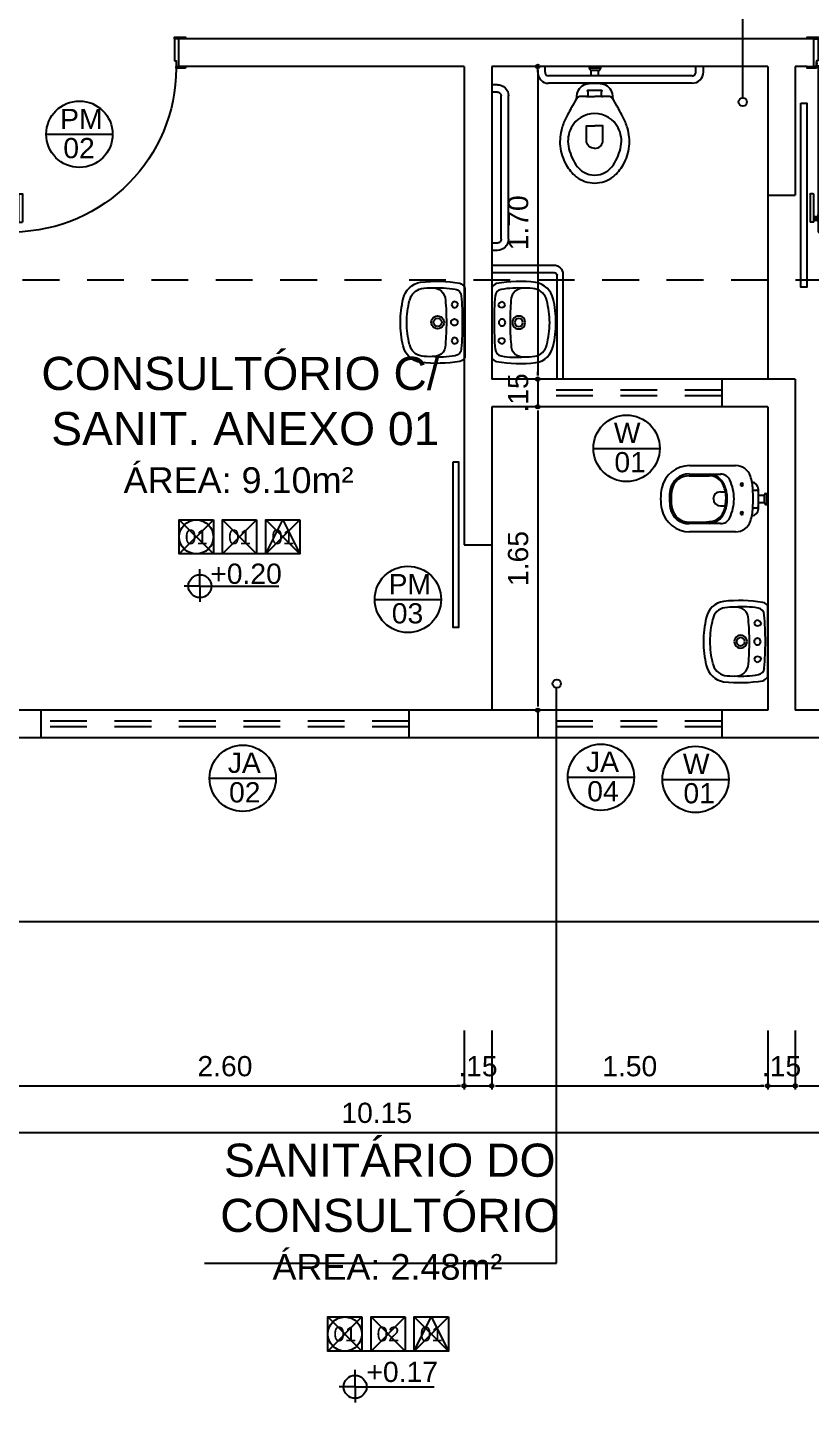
# Model space of a CAD drawing. Header units: millimetres. Extents: x 2125 to 3408, y 1171 to 1686.
# Drawn here: x 2432.26 to 2436.52, y 1521.82 to 1529.29 of the extents above; entities that cross this region are included whole.
import ezdxf
from ezdxf.enums import TextEntityAlignment as Align

# ---------------------------------------------------------------- set-up
doc = ezdxf.new("R2010")
doc.units = ezdxf.units.MM
doc.linetypes.add('CONTORNO_QUADRO_T', pattern=[0.35, 0.2, -0.15])
for name, color, linetype in [('at_Entity', 7, 'Continuous'), ('barras acess', 7, 'Continuous'), ('CALÇADA', 252, 'Continuous'), ('cotas', 7, 'Continuous'), ('ESQUADRIA', 3, 'Continuous'), ('ESQUADRIAS', 7, 'Continuous'), ('Esquadrias_Portas', 2, 'Continuous'), ('JANELA2', 1, 'Continuous'), ('Layout_Equipamentos', 7, 'Continuous'), ('linha de corte', 1, 'Continuous'), ('PAREDE', 4, 'Continuous'), ('SAN', 7, 'Continuous'), ('soleira piso', 7, 'Continuous'), ('TEXTO01', 7, 'Continuous'), ('TEXTO02', 3, 'Continuous'), ('TEXTO03', 2, 'Continuous'), ('TEXTO_ESP_FORRO', 62, 'Continuous'), ('TEXTO_ESP_PAREDES', 10, 'Continuous'), ('TEXTO_ESP_PISO', 150, 'Continuous')]:
    doc.layers.add(name, color=color, linetype=linetype)
doc.styles.add('ARIAL', font='sanss___.ttf')
doc.styles.add('ROMANS', font='arial.ttf')
doc.styles.get("Standard").update_dxf_attribs({"font": 'arial.ttf'})
doc.styles.add('TEXTO1', font='swissko.ttf', dxfattribs={"width": 0.6, "height": 0.1})
doc.dimstyles.new('ESCALA75', dxfattribs={"dimtxt": 0.11, "dimasz": 0.02, "dimexe": 0.02, "dimexo": 0.04, "dimgap": 0.05, "dimtad": 1, "dimzin": 4, "dimdsep": 46, "dimtxsty": 'ROMANS', "dimblk1": 'PPC', "dimblk2": 'PPC', "dimsah": 1, "dimcen": 0.02, "dimclrd": 7, "dimclre": 7, "dimclrt": 3, "dimazin": 1, "dimtfac": 1, "dimtix": 1, "dimtmove": 0, "dimatfit": 3, "dimldrblk": 'PPC', "dimfxl": 0, "dimtolj": 1, "dimtzin": 12, "dimarcsym": 0})

# ---------------------------------------------------------------- blocks, each defined once
blk = doc.blocks.new('P90_02')
at = {"layer": 'ESQUADRIAS', "color": 2}
for p, q in [((0.025, 0.075), (0.025, 0.975)), ((0.025, 0.975), (0.055, 0.975)), ((0.055, 0.975), (0.055, 0.075)), ((0.055, 0.075), (0.025, 0.075))]:
    blk.add_line(p, q, dxfattribs=at)
at = {"layer": 'ESQUADRIAS', "color": 3, "linetype": 'Continuous'}
for p, q in [((-0.02, 0.7698), (-0.02, 0.9215)), ((0, 0.9215), (0, 0.7698)), ((0.023, 0.88), (0.023, 0.92)), ((0.057, 0.88), (0.057, 0.92)), ((0.08, 0.9215), (0.08, 0.7698)), ((0.1, 0.7698), (0.1, 0.9215)), ((-0.0035, 0.7668), (-0.0175, 0.7668)), ((0.0835, 0.7668), (0.0975, 0.7668))]:
    blk.add_line(p, q, dxfattribs=at)
at = {"layer": 'ESQUADRIAS', "color": 3}
for p, q in [((0, 0.9215), (-0.02, 0.9215)), ((0, 0.91), (0.023, 0.91)), ((0, 0.9), (0.023, 0.9)), ((0.023, 0.92), (0.025, 0.92)), ((0.057, 0.92), (0.055, 0.92)), ((0.08, 0.91), (0.057, 0.91)), ((0.08, 0.9), (0.057, 0.9)), ((0.08, 0.9215), (0.1, 0.9215)), ((0, 0.89), (0.023, 0.89)), ((0.023, 0.88), (0.025, 0.88)), ((0.057, 0.88), (0.055, 0.88)), ((0.08, 0.89), (0.057, 0.89))]:
    blk.add_line(p, q, dxfattribs=at)
at = {"layer": 'ESQUADRIAS'}
for p, q in [((0.0165, 0.0585), (0.0165, 0.0615)), ((0.0315, 0.0735), (0.0285, 0.0735))]:
    blk.add_line(p, q, dxfattribs=at)
at = {"layer": 'ESQUADRIAS', "color": 3}
for points in [[(0.015, 0.085), (-0.035, 0.085), (-0.035, 0.075), (0.015, 0.075)], [(0.985, 0.085), (0.935, 0.085), (0.935, 0.075), (0.985, 0.075)], [(0.025, -0.075), (0, -0.075), (-0.035, -0.075), (-0.035, -0.085), (0.025, -0.085)], [(0.985, -0.075), (0.925, -0.075), (0.925, -0.085), (0.985, -0.085)]]:
    blk.add_lwpolyline(points, close=True, dxfattribs=at)
at = {"layer": 'ESQUADRIAS', "color": 2}
for points in [[(0.025, 0.045), (0.015, 0.045), (0.015, 0.075), (0, 0.075), (0, -0.075), (0.025, -0.075)], [(0.925, 0.045), (0.935, 0.045), (0.935, 0.075), (0.95, 0.075), (0.95, -0.075), (0.925, -0.075)]]:
    blk.add_lwpolyline(points, close=True, dxfattribs=at)
at = {"layer": 'ESQUADRIAS', "color": 1}
for points in [[(0.0195, 0.074, 0.236068), (0.0175, 0.075), (0.02, 0.075), (0.04, 0.075), (0.04, 0.074)], [(0.016, 0.0705, -0.236068), (0.015, 0.0725), (0.015, 0.07), (0.015, 0.05), (0.016, 0.05)]]:
    blk.add_lwpolyline(points, format="xyb", close=True, dxfattribs=at)
at = {"layer": 'ESQUADRIAS'}
for points in [[(0.0173, 0.0625), (0.0165, 0.0615), (0.016, 0.0615)], [(0.0173, 0.0575), (0.0165, 0.0585), (0.016, 0.0585)], [(0.0173, 0.0596), (0.0175, 0.0596), (0.0175, 0.0575), (0.0173, 0.0575), (0.0173, 0.0625), (0.0175, 0.0625), (0.0175, 0.0604), (0.0173, 0.0604)], [(0.0275, 0.0727), (0.0285, 0.0735), (0.0285, 0.074)], [(0.0304, 0.0727), (0.0304, 0.0725), (0.0325, 0.0725), (0.0325, 0.0727), (0.0275, 0.0727), (0.0275, 0.0725), (0.0296, 0.0725), (0.0296, 0.0727)], [(0.0325, 0.0727), (0.0315, 0.0735), (0.0315, 0.074)]]:
    blk.add_lwpolyline(points, dxfattribs=at)
at = {"layer": 'ESQUADRIAS', "color": 1}
blk.add_circle((0.0175, 0.0725), 0.0025, dxfattribs=at)
at = {"layer": 'ESQUADRIAS'}
blk.add_arc((0.0429, 0.083), 0.8921, 0.12949, 89.22311, dxfattribs=at)
at = {"layer": 'ESQUADRIAS', "color": 3, "linetype": 'Continuous'}
for centre, start, end in [((-0.017, 0.7698), 180, 260.53768), ((-0.003, 0.7698), 260.53768, 360), ((0.083, 0.7698), 180, 279.46232), ((0.097, 0.7698), 279.46232, 0)]:
    blk.add_arc(centre, 0.003, start, end, dxfattribs=at)
blk = doc.blocks.new('new block4')
at = {"layer": 'TEXTO01'}
h = blk.add_hatch(dxfattribs=at)
h.set_pattern_fill('ANGLE', color=256)
h.set_pattern_definition([(0, (-2260.456, -913.906), (0, 6.985), [5.08, -1.905]), (90, (-2260.456, -913.906), (-6.985, 4e-16), [5.08, -1.905])])
h.paths.add_polyline_path([(0, 0), (0, -0.0624, 0.414214), (0.0624, 0)])
h.paths.add_polyline_path([(0, 0), (0, 0.0624, 0.414214), (-0.0624, 0)])
for q in [(0, 0.093), (-0.0862, 0), (0.4292, 0), (0, -0.0852)]:
    blk.add_line((0, 0), q, dxfattribs=at)
blk.add_circle((0, 0), 0.0624, dxfattribs=at)
blk = doc.blocks.new('P-9-S')
at = {"layer": 'SAN'}
for points in [[(0.0994, -0.1428, -0.047116), (0.0993, -0.1423), (0.0948, -0.1131, 0.305161), (0.04, -0.06, 0.049506), (0, -0.056, 0.049506), (-0.04, -0.06, 0.305161), (-0.0948, -0.1131), (-0.0993, -0.1423, -0.047116), (-0.0994, -0.1428)], [(0.045, -0.13), (0.0805, -0.13, -0.269143), (0.0978, -0.1401), (0.0994, -0.1428, 0.044891), (0.0997, -0.1433), (0.12, -0.18, -0.036783), (0.132, -0.2, -0.0196), (0.153, -0.24, -0.056836), (0.178, -0.3, -0.089116), (0.188, -0.4, -0.095425), (0.1555, -0.5, -0.091656), (0.1, -0.5655, -0.16072), (0, -0.6, -0.16072), (-0.1, -0.5655, -0.091656), (-0.1555, -0.5, -0.095425), (-0.188, -0.4, -0.089116), (-0.178, -0.3, -0.056836), (-0.153, -0.24, -0.0196), (-0.132, -0.2, -0.036783), (-0.12, -0.18), (-0.0997, -0.1433, 0.044891), (-0.0994, -0.1428), (-0.0978, -0.1401, -0.269143), (-0.0805, -0.13), (-0.045, -0.13)], [(0.045, -0.13, -0.414214), (0.035, -0.12), (0.035, -0.107, -0.226163), (0.0376, -0.1016, 0.733322), (0.035, -0.095), (0, -0.095), (-0.035, -0.095, 0.733322), (-0.0376, -0.1016, -0.226163), (-0.035, -0.107), (-0.035, -0.12, -0.414214), (-0.045, -0.13)], [(0, -0.412, -0.394755), (-0.045, -0.368), (-0.045, -0.288), (0, -0.288)], [(0, -0.412, 0.394755), (0.045, -0.368), (0.045, -0.288), (0, -0.288)]]:
    blk.add_lwpolyline(points, format="xyb", dxfattribs=at)
for points in [[(-0.045, -0.13), (-0.0001, -0.13)], [(0.045, -0.13), (0.0001, -0.13)]]:
    blk.add_lwpolyline(points, dxfattribs=at)
blk.add_lwpolyline([(-0.128, -0.3, -0.278895), (0, -0.2215, -0.278895), (0.128, -0.3, -0.167831), (0.1425, -0.4, -0.098952), (0.102, -0.5, -0.247323), (0, -0.557, -0.247323), (-0.102, -0.5, -0.098952), (-0.1425, -0.4, -0.167831)], format="xyb", close=True, dxfattribs=at)
at = {"flags": 3}
blk.add_attdef('CODIGO', text='', height=0.024, dxfattribs=at).set_placement((0, 0), align=Align.MIDDLE)
blk = doc.blocks.new('new block5')
at = {"layer": 'barras acess', "color": 0}
for p, q in [((-0.3905, 0.04), (0.3905, 0.04)), ((-0.3905, 0), (0.3905, 0)), ((-0.4517, -0.0201), (-0.4517, -0.0508)), ((-0.4117, -0.0201), (-0.4117, -0.0508)), ((0.4083, -0.0201), (0.4083, -0.0508)), ((0.4483, -0.0201), (0.4483, -0.0508))]:
    blk.add_line(p, q, dxfattribs=at)
for centre, radius, start, end in [((-0.3917, -0.02), 0.06, 88.8662, 180.13399), ((-0.3915, -0.0201), 0.0201, 87.11376, 179.94862), ((0.3905, -0.0177), 0.0579, 357.61855, 90.9862), ((0.3904, -0.0181), 0.0181, 353.53622, 89.50802)]:
    blk.add_arc(centre, radius, start, end, dxfattribs=at)
blk = doc.blocks.new('new block6')
at = {"layer": 'at_Entity', "color": 0}
for p, q in [((-0.0318, -0.0106), (-0.0318, 0)), ((0.0299, -0.0085), (0.0299, 0)), ((0.0299, -0.0085), (-0.0318, -0.0085)), ((-0.0213, -0.0508), (-0.0213, -0.0212)), ((0.0187, -0.0212), (-0.0213, -0.0212)), ((0.0187, -0.0508), (0.0187, -0.0212))]:
    blk.add_line(p, q, dxfattribs=at)
for centre, radius, start, end in [((-0.0183, -0.0079), 0.0136, 186.96647, 257.5809), ((0.0161, -0.0076), 0.0138, 280.9359, 356.44432)]:
    blk.add_arc(centre, radius, start, end, dxfattribs=at)
blk = doc.blocks.new('PPC')
at = {"color": 2}
blk.add_circle((0, 0), 0.5, dxfattribs=at)
blk = doc.blocks.new('*D89')
at = {"layer": 'cotas', "color": 7, "lineweight": -2, "transparency": 16777216}
for p, q in [((2436.2837, 1523.8392), (2436.2837, 1523.5192)), ((2436.4337, 1523.8392), (2436.4337, 1523.5192)), ((2436.2637, 1523.5392), (2436.2437, 1523.5392)), ((2436.2837, 1523.5392), (2436.4337, 1523.5392)), ((2436.4537, 1523.5392), (2436.4737, 1523.5392))]:
    blk.add_line(p, q, dxfattribs=at)
at = {"layer": 'DEFPOINTS', "color": 0, "transparency": 16777216}
for p in [(2436.2837, 1524.3421), (2436.4337, 1524.3421), (2436.4337, 1523.5392)]:
    blk.add_point(p, dxfattribs=at)
at = {"layer": 'cotas', "color": 7, "lineweight": -2, "transparency": 16777216, "xscale": 0.02, "yscale": 0.02, "zscale": 0.02}
blk.add_blockref('PPC', (2436.2837, 1523.5392), dxfattribs=at)
at = {"layer": 'cotas', "color": 7, "lineweight": -2, "transparency": 16777216, "xscale": 0.02, "yscale": 0.02, "zscale": 0.02, "rotation": 180}
blk.add_blockref('PPC', (2436.4337, 1523.5392), dxfattribs=at)
at = {"layer": 'cotas', "color": 3, "transparency": 16777216, "insert": (2436.3587, 1523.6454), "char_height": 0.11, "attachment_point": 5, "style": 'ROMANS'}
blk.add_mtext('\\A1;.15', dxfattribs=at)
blk = doc.blocks.new('*D90')
at = {"layer": 'cotas', "color": 7, "lineweight": -2, "transparency": 16777216}
for p, q in [((2436.4337, 1523.8392), (2436.4337, 1523.5192)), ((2439.2337, 1523.8392), (2439.2337, 1523.5192)), ((2436.4537, 1523.5392), (2439.2137, 1523.5392))]:
    blk.add_line(p, q, dxfattribs=at)
at = {"layer": 'DEFPOINTS', "color": 0, "transparency": 16777216}
for p in [(2436.4337, 1524.3421), (2439.2337, 1524.3421), (2439.2337, 1523.5392)]:
    blk.add_point(p, dxfattribs=at)
at = {"layer": 'cotas', "color": 7, "lineweight": -2, "transparency": 16777216, "xscale": 0.02, "yscale": 0.02, "zscale": 0.02, "rotation": 180}
blk.add_blockref('PPC', (2436.4337, 1523.5392), dxfattribs=at)
at = {"layer": 'cotas', "color": 7, "lineweight": -2, "transparency": 16777216, "xscale": 0.02, "yscale": 0.02, "zscale": 0.02}
blk.add_blockref('PPC', (2439.2337, 1523.5392), dxfattribs=at)
at = {"layer": 'cotas', "color": 3, "transparency": 16777216, "insert": (2437.8337, 1523.6454), "char_height": 0.11, "attachment_point": 5, "style": 'ROMANS'}
blk.add_mtext('\\A1;2.80', dxfattribs=at)
blk = doc.blocks.new('*D92')
at = {"layer": 'cotas', "color": 7, "lineweight": -2, "transparency": 16777216}
for p, q in [((2429.0837, 1523.5856), (2429.0837, 1523.2656)), ((2439.2337, 1523.5856), (2439.2337, 1523.2656)), ((2429.1037, 1523.2856), (2439.2137, 1523.2856))]:
    blk.add_line(p, q, dxfattribs=at)
at = {"layer": 'DEFPOINTS', "color": 0, "transparency": 16777216}
for p in [(2429.0837, 1524.1921), (2439.2337, 1524.1921), (2439.2337, 1523.2856)]:
    blk.add_point(p, dxfattribs=at)
at = {"layer": 'cotas', "color": 7, "lineweight": -2, "transparency": 16777216, "xscale": 0.02, "yscale": 0.02, "zscale": 0.02, "rotation": 180}
blk.add_blockref('PPC', (2429.0837, 1523.2856), dxfattribs=at)
at = {"layer": 'cotas', "color": 7, "lineweight": -2, "transparency": 16777216, "xscale": 0.02, "yscale": 0.02, "zscale": 0.02}
blk.add_blockref('PPC', (2439.2337, 1523.2856), dxfattribs=at)
at = {"layer": 'cotas', "color": 3, "transparency": 16777216, "insert": (2434.1587, 1523.3917), "char_height": 0.11, "attachment_point": 5, "style": 'ROMANS'}
blk.add_mtext('\\A1;10.15', dxfattribs=at)
blk = doc.blocks.new('*D95')
at = {"layer": 'cotas', "color": 7, "lineweight": -2, "transparency": 16777216}
for p, q in [((2432.0337, 1523.8392), (2432.0337, 1523.5192)), ((2434.6337, 1523.8392), (2434.6337, 1523.5192)), ((2432.0537, 1523.5392), (2434.6137, 1523.5392))]:
    blk.add_line(p, q, dxfattribs=at)
at = {"layer": 'DEFPOINTS', "color": 0, "transparency": 16777216}
for p in [(2434.6337, 1525.2421), (2432.0337, 1524.3421), (2434.6337, 1523.5392)]:
    blk.add_point(p, dxfattribs=at)
at = {"layer": 'cotas', "color": 7, "lineweight": -2, "transparency": 16777216, "xscale": 0.02, "yscale": 0.02, "zscale": 0.02, "rotation": 180}
blk.add_blockref('PPC', (2432.0337, 1523.5392), dxfattribs=at)
at = {"layer": 'cotas', "color": 7, "lineweight": -2, "transparency": 16777216, "xscale": 0.02, "yscale": 0.02, "zscale": 0.02}
blk.add_blockref('PPC', (2434.6337, 1523.5392), dxfattribs=at)
at = {"layer": 'cotas', "color": 3, "transparency": 16777216, "insert": (2433.3337, 1523.6454), "char_height": 0.11, "attachment_point": 5, "style": 'ROMANS'}
blk.add_mtext('\\A1;2.60', dxfattribs=at)
blk = doc.blocks.new('*D96')
at = {"layer": 'cotas', "color": 7, "lineweight": -2, "transparency": 16777216}
for p, q in [((2434.6337, 1523.8392), (2434.6337, 1523.5192)), ((2434.7837, 1523.8392), (2434.7837, 1523.5192)), ((2434.6137, 1523.5392), (2434.5937, 1523.5392)), ((2434.6337, 1523.5392), (2434.7837, 1523.5392)), ((2434.8037, 1523.5392), (2434.8237, 1523.5392))]:
    blk.add_line(p, q, dxfattribs=at)
at = {"layer": 'DEFPOINTS', "color": 0, "transparency": 16777216}
for p in [(2434.6337, 1525.2421), (2434.7837, 1525.2421), (2434.7837, 1523.5392)]:
    blk.add_point(p, dxfattribs=at)
at = {"layer": 'cotas', "color": 7, "lineweight": -2, "transparency": 16777216, "xscale": 0.02, "yscale": 0.02, "zscale": 0.02}
blk.add_blockref('PPC', (2434.6337, 1523.5392), dxfattribs=at)
at = {"layer": 'cotas', "color": 7, "lineweight": -2, "transparency": 16777216, "xscale": 0.02, "yscale": 0.02, "zscale": 0.02, "rotation": 180}
blk.add_blockref('PPC', (2434.7837, 1523.5392), dxfattribs=at)
at = {"layer": 'cotas', "color": 3, "transparency": 16777216, "insert": (2434.7087, 1523.6454), "char_height": 0.11, "attachment_point": 5, "style": 'ROMANS'}
blk.add_mtext('\\A1;.15', dxfattribs=at)
blk = doc.blocks.new('*D97')
at = {"layer": 'cotas', "color": 7, "lineweight": -2, "transparency": 16777216}
for p, q in [((2434.7837, 1523.8392), (2434.7837, 1523.5192)), ((2436.2837, 1523.8392), (2436.2837, 1523.5192)), ((2434.8037, 1523.5392), (2436.2637, 1523.5392))]:
    blk.add_line(p, q, dxfattribs=at)
at = {"layer": 'DEFPOINTS', "color": 0, "transparency": 16777216}
for p in [(2434.7837, 1525.2421), (2436.2837, 1524.3421), (2436.2837, 1523.5392)]:
    blk.add_point(p, dxfattribs=at)
at = {"layer": 'cotas', "color": 7, "lineweight": -2, "transparency": 16777216, "xscale": 0.02, "yscale": 0.02, "zscale": 0.02, "rotation": 180}
blk.add_blockref('PPC', (2434.7837, 1523.5392), dxfattribs=at)
at = {"layer": 'cotas', "color": 7, "lineweight": -2, "transparency": 16777216, "xscale": 0.02, "yscale": 0.02, "zscale": 0.02}
blk.add_blockref('PPC', (2436.2837, 1523.5392), dxfattribs=at)
at = {"layer": 'cotas', "color": 3, "transparency": 16777216, "insert": (2435.5337, 1523.6454), "char_height": 0.11, "attachment_point": 5, "style": 'ROMANS'}
blk.add_mtext('\\A1;1.50', dxfattribs=at)
blk = doc.blocks.new('*D99')
at = {"layer": 'cotas', "color": 7, "lineweight": -2, "transparency": 16777216}
for p, q in [((2435.0337, 1529.081), (2435.0137, 1529.081)), ((2435.0337, 1529.061), (2435.0337, 1527.401)), ((2435.0337, 1527.381), (2435.0137, 1527.381))]:
    blk.add_line(p, q, dxfattribs=at)
at = {"layer": 'DEFPOINTS', "color": 0, "transparency": 16777216}
for p in [(2435.0423, 1529.081), (2435.0337, 1527.381), (2435.0423, 1527.381)]:
    blk.add_point(p, dxfattribs=at)
at = {"layer": 'cotas', "color": 7, "lineweight": -2, "transparency": 16777216, "xscale": 0.02, "yscale": 0.02, "zscale": 0.02}
for p, rotation in [((2435.0337, 1529.081), 90), ((2435.0337, 1527.381), 270)]:
    blk.add_blockref('PPC', p, dxfattribs=dict(at, rotation=rotation))
at = {"layer": 'cotas', "color": 3, "transparency": 16777216, "insert": (2434.9276, 1528.231), "char_height": 0.11, "attachment_point": 5, "rotation": 90, "style": 'ROMANS'}
blk.add_mtext('\\A1;1.70', dxfattribs=at)
blk = doc.blocks.new('*D100')
at = {"layer": 'cotas', "color": 7, "lineweight": -2, "transparency": 16777216}
for p, q in [((2435.0337, 1527.401), (2435.0337, 1527.421)), ((2435.0337, 1527.381), (2435.0137, 1527.381)), ((2435.0337, 1527.381), (2435.0337, 1527.231)), ((2435.0337, 1527.231), (2435.0137, 1527.231)), ((2435.0337, 1527.211), (2435.0337, 1527.191))]:
    blk.add_line(p, q, dxfattribs=at)
at = {"layer": 'DEFPOINTS', "color": 0, "transparency": 16777216}
for p in [(2435.0423, 1527.381), (2435.0337, 1527.231), (2435.0423, 1527.231)]:
    blk.add_point(p, dxfattribs=at)
at = {"layer": 'cotas', "color": 7, "lineweight": -2, "transparency": 16777216, "xscale": 0.02, "yscale": 0.02, "zscale": 0.02}
for p, rotation in [((2435.0337, 1527.381), 270), ((2435.0337, 1527.231), 90)]:
    blk.add_blockref('PPC', p, dxfattribs=dict(at, rotation=rotation))
at = {"layer": 'cotas', "color": 3, "transparency": 16777216, "insert": (2434.9276, 1527.306), "char_height": 0.11, "attachment_point": 5, "rotation": 90, "style": 'ROMANS'}
blk.add_mtext('\\A1;.15', dxfattribs=at)
blk = doc.blocks.new('*D101')
at = {"layer": 'cotas', "color": 7, "lineweight": -2, "transparency": 16777216}
for p, q in [((2435.0337, 1527.231), (2435.0137, 1527.231)), ((2435.0337, 1527.211), (2435.0337, 1525.601)), ((2435.0337, 1525.581), (2435.0137, 1525.581))]:
    blk.add_line(p, q, dxfattribs=at)
at = {"layer": 'DEFPOINTS', "color": 0, "transparency": 16777216}
for p in [(2435.0423, 1527.231), (2435.0337, 1525.581), (2435.0337, 1525.581)]:
    blk.add_point(p, dxfattribs=at)
at = {"layer": 'cotas', "color": 7, "lineweight": -2, "transparency": 16777216, "xscale": 0.02, "yscale": 0.02, "zscale": 0.02}
for p, rotation in [((2435.0337, 1527.231), 90), ((2435.0337, 1525.581), 270)]:
    blk.add_blockref('PPC', p, dxfattribs=dict(at, rotation=rotation))
at = {"layer": 'cotas', "color": 3, "transparency": 16777216, "insert": (2434.9276, 1526.406), "char_height": 0.11, "attachment_point": 5, "rotation": 90, "style": 'ROMANS'}
blk.add_mtext('\\A1;1.65', dxfattribs=at)
blk = doc.blocks.new('*D247')
at = {"layer": 'DEFPOINTS', "color": 0, "transparency": 16777216}
for p in [(2434.5174, 1529.081), (2434.5174, 1525.581), (2439.1305, 1525.581)]:
    blk.add_point(p, dxfattribs=at)
at = {"layer": 'Layout_Equipamentos', "color": 7, "lineweight": -2, "transparency": 16777216}
for p, q in [((2438.8305, 1529.081), (2439.1505, 1529.081)), ((2439.1305, 1529.061), (2439.1305, 1525.601)), ((2438.8305, 1525.581), (2439.1505, 1525.581))]:
    blk.add_line(p, q, dxfattribs=at)
at = {"layer": 'Layout_Equipamentos', "color": 7, "lineweight": -2, "transparency": 16777216, "xscale": 0.02, "yscale": 0.02, "zscale": 0.02}
for p, rotation in [((2439.1305, 1529.081), 90), ((2439.1305, 1525.581), 270)]:
    blk.add_blockref('PPC', p, dxfattribs=dict(at, rotation=rotation))
at = {"layer": 'Layout_Equipamentos', "color": 3, "transparency": 16777216, "insert": (2439.0243, 1527.331), "char_height": 0.11, "attachment_point": 5, "rotation": 90, "style": 'ROMANS'}
blk.add_mtext('\\A1;3.50', dxfattribs=at)
blk = doc.blocks.new('new block8')
at = {"layer": 'at_Entity', "color": 0}
for p, q in [((0, 0), (-0.3388, 0)), ((0, 0.04), (-0.3372, 0.04))]:
    blk.add_line(p, q, dxfattribs=at)
at = {"layer": 'at_Entity', "color": 7}
for p, q in [((-0.3872, -0.01), (-0.3872, -0.58)), ((-0.3555, -0.58), (-0.3555, -0.0169))]:
    blk.add_line(p, q, dxfattribs=at)
at = {"layer": 'at_Entity'}
blk.add_arc((-0.3372, -0.01), 0.05, 90, 180, dxfattribs=at)
at = {"layer": 'at_Entity', "color": 7}
blk.add_arc((-0.3383, -0.0172), 0.0172, 91.789, 179.08861, dxfattribs=at)
blk = doc.blocks.new('new block12')
at = {"layer": 'at_Entity', "color": 0}
for p, q in [((-0.1904, 0), (0, 0)), ((-0.1143, 0.055), (-0.1079, 0.0656)), ((-0.1079, 0.0423), (-0.1143, 0.055)), ((-0.1079, 0.0656), (-0.0973, 0.0719)), ((-0.0973, 0.036), (-0.1079, 0.0423)), ((-0.0973, 0.0719), (-0.0846, 0.0656)), ((-0.0846, 0.0423), (-0.0973, 0.036)), ((-0.0846, 0.0656), (-0.0804, 0.055)), ((-0.0804, 0.055), (-0.0846, 0.0423)), ((-0.0635, 0), (0.1248, 0)), ((0, 0), (0.1926, 0)), ((0.0825, 0.055), (0.0868, 0.0656)), ((0.0868, 0.0423), (0.0825, 0.055)), ((0.0868, 0.0656), (0.0995, 0.0719)), ((0.0995, 0.036), (0.0868, 0.0423)), ((0.0995, 0.0719), (0.11, 0.0656)), ((0.11, 0.0423), (0.0995, 0.036)), ((0.11, 0.0656), (0.1164, 0.055)), ((0.1164, 0.055), (0.11, 0.0423))]:
    blk.add_line(p, q, dxfattribs=at)
for centre, radius, start, end in [((-0.1037, 0.2192), 0.1175, 102.51398, 169.94425), ((-0.0119, -0.1249), 0.4735, 88.69805, 104.42194), ((0.0138, -0.2613), 0.5766, 91.35244, 103.5038), ((0.0099, -0.1255), 0.4741, 75.63679, 91.34148), ((-0.0133, -0.2572), 0.5725, 76.4579, 88.69664), ((0.1075, 0.2249), 0.1107, 7.71962, 79.59246), ((0.5296, 0.1532), 0.7539, 173.41338, 189.69292), ((0.1228, 0.188), 0.311, 171.32208, 181.82646), ((-0.1021, 0.2163), 0.0847, 102.94607, 167.28087), ((0.1052, 0.222), 0.0784, 8.41938, 78.38368), ((-0.1329, 0.1882), 0.3189, 357.99462, 8.16964), ((-0.5309, 0.1535), 0.7531, 350.27914, 6.57653), ((0.4249, 0.1494), 0.6136, 177.32306, 189.24154), ((-0.1166, 0.1739), 0.0716, 176.60246, 219.59969), ((-0.0011, 0.1471), 0.0349, 150.00315, 209.99685), ((-0.0011, 0.1471), 0.0349, 90, 149.99293), ((-0.0011, 0.1471), 0.0222, 90, 180), ((-0.0011, 0.1471), 0.0349, 29.99676, 89.99928), ((-0.0011, 0.1471), 0.0222, 360, 90), ((-0.0011, 0.1471), 0.0349, 330.00315, 29.99685), ((0.1078, 0.1732), 0.0781, 324.65246, 2.83944), ((-0.2623, 0.1317), 0.4504, 349.78202, 5.79718), ((-0.1209, 0.1714), 0.0667, 220.34381, 269.44866), ((0.0021, 1.5743), 1.4748, 265.18956, 269.93912), ((-0.0011, 0.1471), 0.0349, 209.99676, 269.99928), ((-0.0011, 0.1471), 0.0222, 180, 270), ((-0.0011, 0.1471), 0.0222, 270.00968, 360), ((-0.0011, 0.1471), 0.0349, 270, 329.99293), ((-0.001, 1.4521), 1.3526, 270.02076, 275.09507), ((0.1226, 0.1679), 0.0631, 266.77318, 320.7547), ((-0.1647, 0.0446), 0.0522, 200.54167, 238.93005), ((-0.1427, 0.0567), 0.0385, 188.75581, 265.61268), ((-0.0074, 1.7284), 1.7156, 265.3753, 270.21026), ((-0.0011, 0.0561), 0.018, 150.01278, 209.98722), ((-0.0011, 0.0561), 0.018, 90, 150.03984), ((-0.0011, 0.0561), 0.018, 210.01908, 270.03665), ((-0.001, 0.0561), 0.018, 30.01908, 90.03665), ((-0.0011, 0.0561), 0.018, 270, 330.03984), ((-0.0011, 1.8918), 1.879, 270, 274.41438), ((-0.0011, 0.0561), 0.018, 330.01278, 29.98722), ((0.1414, 0.0585), 0.0402, 273.11398, 350.39284), ((0.1736, 0.034), 0.0386, 297.86727, 348.56925)]:
    blk.add_arc(centre, radius, start, end, dxfattribs=at)
blk = doc.blocks.new('new block13')
at = {"layer": 'at_Entity', "color": 0}
for p, q in [((-0.0317, 0), (0.0317, 0)), ((0.0529, -0.0508), (-0.0529, -0.0508)), ((-0.0487, -0.0804), (-0.0487, -0.0603)), ((-0.0307, -0.0063), (0.0286, -0.0063)), ((-0.0212, -0.0508), (-0.0212, -0.019)), ((-0.0212, -0.019), (0.019, -0.019)), ((0.019, -0.0508), (0.019, -0.019)), ((0.0487, -0.0603), (0.0487, -0.0806)), ((-0.182, -0.4243), (-0.182, -0.1746)), ((0.1778, -0.1746), (0.1778, -0.4243)), ((-0.0386, -0.2575), (-0.0386, -0.23)), ((0.0376, -0.2302), (0.0376, -0.2575))]:
    blk.add_line(p, q, dxfattribs=at)
for centre, radius, start, end in [((-0.054, -0.0898), 0.0391, 88.4183, 173.44927), ((-0.0391, -0.0603), 0.00952, 90, 180), ((-0.0212, -0.0095), 0.00952, 180, 270), ((0.019, -0.0095), 0.00952, 270, 0), ((0.0391, -0.0603), 0.00952, 360, 90), ((0.052, -0.0896), 0.0388, 5.57545, 88.62977), ((-0.0972, -0.1743), 0.0848, 109.07892, 180.19973), ((-0.0434, -0.329), 0.2486, 92.04895, 109.14504), ((-0.0794, -0.1407), 0.00741, 90, 180), ((-0.0794, -0.1407), 0.00741, 180, 270), ((-0.0794, -0.1407), 0.00741, 360, 90), ((-0.0794, -0.1407), 0.00741, 270, 0), ((-0.0024, -1.4753), 1.3956, 87.9511, 92.0489), ((0.0393, -0.3283), 0.2479, 70.84273, 88.10915), ((0.0772, -0.1407), 0.00741, 90, 180), ((0.0772, -0.1407), 0.00741, 180, 270), ((0.0772, -0.1407), 0.00741, 360, 90), ((0.0772, -0.1407), 0.00741, 270, 0), ((0.093, -0.1743), 0.0848, 359.80026, 70.92109), ((-0.0815, -0.255), 0.054, 114.96096, 180.90637), ((-0.0011, -0.4276), 0.2444, 90, 114.96061), ((-0.0048, -0.3879), 0.1679, 88.71824, 116.14042), ((0.0027, -0.3879), 0.1679, 63.86138, 91.27996), ((-0.001, -0.4276), 0.2444, 65.03909, 90.00031), ((0.0794, -0.255), 0.054, 359.09364, 65.03903), ((-8.9781, -0.2835), 8.8426, 359.07167, 0.18792), ((-0.0408, -0.3242), 0.0949, 113.57268, 176.73291), ((-0.0434, -0.3185), 0.0836, 110.86304, 180.23624), ((-0.0115, -0.383), 0.1554, 100.31332, 113.389), ((-0.0011, -0.4264), 0.2, 90, 101.01713), ((-0.003, -0.2599), 0.0357, 176.04448, 272.34457), ((-0.0016, -0.2564), 0.0391, 270.00275, 0), ((-0.0011, -0.4264), 0.1999, 78.98071, 90.00216), ((0.021, -0.3344), 0.1055, 63.00165, 81.19506), ((0.0391, -0.3185), 0.0836, 359.76378, 69.13694), ((0.0398, -0.3228), 0.0932, 2.44256, 66.73357), ((9.2796, -0.3417), 9.1467, 179.46215, 180.53334), ((-5.7851, -0.3984), 5.6587, 359.71033, 0.80566), ((-0.525, -0.3855), 0.6512, 356.35133, 5.87799), ((-0.0265, -0.4243), 0.1555, 180.0055, 257.29432), ((-0.0313, -0.426), 0.1054, 180.42333, 258.8896), ((-0.0333, -0.4294), 0.0932, 178.50021, 259.65589), ((0.0307, -0.4285), 0.0942, 280.56886, 0.92835), ((0.0307, -0.4285), 0.1026, 280.56885, 0.92836), ((0.0222, -0.4243), 0.1555, 282.71283, 359.99834), ((-0.0014, -0.2601), 0.2655, 259.43664, 270.00277), ((-0.0021, -0.2455), 0.2801, 270.13603, 280.28493), ((-0.0021, -0.2899), 0.292, 258.43496, 281.56825), ((-0.001, -0.2579), 0.2762, 259.43664, 269.99959), ((-0.0011, -0.2581), 0.2759, 270, 280.57699)]:
    blk.add_arc(centre, radius, start, end, dxfattribs=at)
at = {"layer": 'Layout_Equipamentos'}
for p, q in [((-0.0307, -0.0095), (-0.0307, 0)), ((0.0286, -0.0095), (0.0286, 0))]:
    blk.add_line(p, q, dxfattribs=at)
blk = doc.blocks.new('Esp_Pis_Par_For_Esc100')
at = {"layer": 'DEFPOINTS'}
for p, q in [((0, 0.37), (0.37, 0)), ((0.37, 0.37), (0, 0)), ((0.47, 0.37), (0.84, 0)), ((0.84, 0.37), (0.47, 0)), ((0.94, 0.37), (1.31, 0)), ((1.31, 0.37), (0.94, 0)), ((0.47, 0), (0.37, 0)), ((0.94, 0), (0.84, 0))]:
    blk.add_line(p, q, dxfattribs=at)
for points in [[(0.37, 0.37), (0.37, 0), (0, 0), (0, 0.37)], [(1.31, 0.37), (1.31, 0), (0.94, 0), (0.94, 0.37)]]:
    blk.add_lwpolyline(points, close=True, dxfattribs=at)
at = {"layer": 'TEXTO_ESP_FORRO'}
blk.add_lwpolyline([(0.94, 0), (1.125, 0.37), (1.31, 0)], close=True, dxfattribs=at)
at = {"layer": 'TEXTO_ESP_PAREDES'}
blk.add_lwpolyline([(0.84, 0.37), (0.84, 0), (0.47, 0), (0.47, 0.37)], close=True, dxfattribs=at)
at = {"layer": 'TEXTO_ESP_PISO'}
blk.add_circle((0.185, 0.185), 0.185, dxfattribs=at)
at = {"layer": 'TEXTO_ESP_FORRO', "color": 3, "linetype": 'ByBlock', "style": 'ARIAL', "text_generation_flag": 6}
blk.add_attdef('FOR', text='', height=0.16, rotation=180, dxfattribs=at).set_placement((1.125, 0.185), align=Align.MIDDLE_CENTER)
at = {"layer": 'TEXTO_ESP_PAREDES', "color": 3, "linetype": 'ByBlock', "ltscale": 0.0001, "style": 'ARIAL', "text_generation_flag": 6}
blk.add_attdef('PAR', text='', height=0.16, rotation=180, dxfattribs=at).set_placement((0.655, 0.185), align=Align.MIDDLE_CENTER)
at = {"layer": 'TEXTO_ESP_PISO', "color": 3, "linetype": 'ByBlock', "style": 'ARIAL', "text_generation_flag": 6}
blk.add_attdef('PIS', text='', height=0.16, rotation=180, dxfattribs=at).set_placement((0.185, 0.185), align=Align.MIDDLE_CENTER)

msp = doc.modelspace()

# ---------------------------------------------------------------- hatches: boundary and pattern name
at = {"layer": 'TEXTO01'}
h = msp.add_hatch(dxfattribs=at)
h.set_pattern_fill('ANGLE', color=256)
h.set_pattern_definition([(0, (150.9904, 646.282), (0, 6.985), [5.08, -1.905]), (90, (150.9904, 646.282), (-6.985, 4e-16), [5.08, -1.905])])
h.paths.add_polyline_path([(2436.1707, 1528.8878, 1), (2436.125, 1528.8878, 1)])
h = msp.add_hatch(dxfattribs=at)
h.set_pattern_fill('ANGLE', color=256)
h.set_pattern_definition([(0, (149.98, 643.12), (0, 6.985), [5.08, -1.905]), (90, (149.98, 643.12), (-6.985, 4e-16), [5.08, -1.905])])
h.paths.add_polyline_path([(2435.16, 1525.7256, 1), (2435.1144, 1525.7256, 1)])

# ---------------------------------------------------------------- linework, layer by layer
at = {"layer": 'CALÇADA', "linetype": 'Continuous'}
msp.add_line((2438.2337, 1524.431), (2431.8837, 1524.431), dxfattribs=at)
at = {"layer": 'ESQUADRIA', "linetype": 'CONTORNO_QUADRO_T'}
for p, q in [((2436.0337, 1527.321), (2435.0337, 1527.321)), ((2436.0337, 1527.291), (2435.0337, 1527.291)), ((2434.3337, 1525.521), (2432.3337, 1525.521)), ((2434.3337, 1525.491), (2432.3337, 1525.491)), ((2436.0337, 1525.521), (2435.0337, 1525.521)), ((2436.0337, 1525.491), (2435.0337, 1525.491))]:
    msp.add_line(p, q, dxfattribs=at)
at = {"layer": 'Esquadrias_Portas'}
for points in [[(2436.4637, 1528.881), (2436.4971, 1528.881), (2436.4971, 1527.881), (2436.4637, 1527.881), (2436.4637, 1528.881)], [(2434.5737, 1526.9315), (2434.6037, 1526.9315), (2434.6037, 1526.0315), (2434.5737, 1526.0315), (2434.5737, 1526.9315)]]:
    msp.add_lwpolyline(points, dxfattribs=at)
at = {"layer": 'JANELA2'}
for p, q in [((2435.0337, 1527.381), (2435.0337, 1527.231)), ((2436.0337, 1527.381), (2436.0337, 1527.231)), ((2432.3337, 1525.581), (2432.3337, 1525.431)), ((2434.3337, 1525.581), (2434.3337, 1525.431)), ((2435.0337, 1525.581), (2435.0337, 1525.431)), ((2436.0337, 1525.581), (2436.0337, 1525.431))]:
    msp.add_line(p, q, dxfattribs=at)
at = {"layer": 'linha de corte', "linetype": 'CONTORNO_QUADRO_T'}
msp.add_line((2462.8842, 1527.9186), (2411.6717, 1527.9186), dxfattribs=at)
at = {"layer": 'PAREDE', "linetype": 'Continuous'}
for p, q in [((2436.4987, 1529.231), (2433.0837, 1529.231)), ((2434.6337, 1529.081), (2433.0837, 1529.081)), ((2434.6337, 1529.081), (2434.6337, 1526.481)), ((2434.7837, 1529.081), (2434.7837, 1527.381)), ((2436.2837, 1529.081), (2434.7837, 1529.081)), ((2436.2837, 1529.081), (2436.2837, 1528.381)), ((2436.4337, 1529.081), (2436.4337, 1528.381)), ((2436.4987, 1529.081), (2436.4337, 1529.081)), ((2436.2837, 1528.381), (2436.4337, 1528.381)), ((2436.4337, 1527.381), (2434.7837, 1527.381)), ((2436.4337, 1527.381), (2436.4337, 1525.581)), ((2434.7837, 1527.231), (2434.7837, 1526.481)), ((2436.2837, 1527.231), (2434.7837, 1527.231)), ((2436.2837, 1527.231), (2436.2837, 1525.581)), ((2434.6337, 1526.481), (2434.7837, 1526.481)), ((2436.2837, 1525.581), (2432.0337, 1525.581)), ((2439.2337, 1525.581), (2436.4337, 1525.581)), ((2439.2337, 1525.431), (2428.9337, 1525.431))]:
    msp.add_line(p, q, dxfattribs=at)
at = {"layer": 'soleira piso'}
for p, q in [((2436.2837, 1528.381), (2436.2837, 1527.381)), ((2434.7837, 1526.481), (2434.7837, 1525.581))]:
    msp.add_line(p, q, dxfattribs=at)
at = {"layer": 'TEXTO01'}
for p, q in [((2436.1476, 1528.9107), (2436.1476, 1530.1584)), ((2432.3624, 1528.7127), (2432.7232, 1528.7127)), ((2435.3361, 1527.0049), (2435.6968, 1527.0049)), ((2434.1477, 1526.1836), (2434.5085, 1526.1836)), ((2435.1363, 1522.5753), (2435.1363, 1525.7028)), ((2433.25, 1525.2111), (2433.6108, 1525.2111)), ((2435.1968, 1525.2167), (2435.5576, 1525.2167)), ((2435.7113, 1525.2052), (2436.0721, 1525.2052)), ((2433.2222, 1522.5753), (2435.1363, 1522.5753))]:
    msp.add_line(p, q, dxfattribs=at)
for centre, radius in [((2436.1479, 1528.8878), 0.0228), ((2432.5428, 1528.7127), 0.1804), ((2435.5165, 1527.0049), 0.1804), ((2434.3281, 1526.1836), 0.1804), ((2435.1372, 1525.7256), 0.0228), ((2433.4304, 1525.2111), 0.1804), ((2435.3772, 1525.2167), 0.1804), ((2435.8917, 1525.2052), 0.1804)]:
    msp.add_circle(centre, radius, dxfattribs=at)

# ---------------------------------------------------------------- block references
at = {"xscale": 0.5, "yscale": 0.5, "zscale": 0.5}
msp.add_blockref('Esp_Pis_Par_For_Esc100', (2433.8929, 1522.0975), dxfattribs=at).add_auto_attribs({'PIS': '01', 'PAR': '02', 'FOR': '01'})
at = {"layer": 'barras acess', "rotation": 180}
msp.add_blockref('new block5', (2435.4821, 1529.0302), dxfattribs=at)
at = {"layer": 'barras acess', "xscale": -1, "rotation": 270}
msp.add_blockref('new block5', (2434.8345, 1528.5327), dxfattribs=at)
at = {"layer": 'ESQUADRIAS', "xscale": -1, "rotation": 180}
for p in [(2432.1337, 1529.156), (2436.5337, 1529.156)]:
    msp.add_blockref('P90_02', p, dxfattribs=at)
at = {"layer": 'Layout_Equipamentos'}
msp.add_blockref('new block6', (2435.3461, 1529.081), dxfattribs=at)
at = {"layer": 'Layout_Equipamentos', "xscale": -1}
for name, p in [('P-9-S', (2435.3432, 1529.047)), ('new block8', (2434.7837, 1527.961))]:
    msp.add_blockref(name, p, dxfattribs=at)
at = {"layer": 'Layout_Equipamentos', "xscale": -1, "rotation": 90}
msp.add_blockref('new block12', (2434.6367, 1527.6891), dxfattribs=at)
at = {"layer": 'Layout_Equipamentos'}
for name, p, rotation in [('new block12', (2434.7837, 1527.688), 270), ('new block13', (2436.2837, 1526.729), 270), ('new block12', (2436.2837, 1525.9553), 89.99999999999999)]:
    msp.add_blockref(name, p, dxfattribs=dict(at, rotation=rotation))
at = {"layer": 'TEXTO01'}
for p in [(2433.1975, 1526.2555), (2434.0412, 1521.9029)]:
    msp.add_blockref('new block4', p, dxfattribs=at)
at = {"layer": 'TEXTO02', "xscale": 0.5, "yscale": 0.5, "zscale": 0.5}
msp.add_blockref('Esp_Pis_Par_For_Esc100', (2433.0856, 1526.4307), dxfattribs=at).add_auto_attribs({'PIS': '01', 'PAR': '01', 'FOR': '01'})

# ---------------------------------------------------------------- texts
at = {"layer": 'cotas', "ltscale": 0.0001, "char_height": 0.11, "width": 0.503613, "attachment_point": 1, "style": 'TEXTO1'}
for s, insert in [('\\pi0.06832;{\\fSansSerif|b0|i0|c2|p2;\\W1;+0.20}', (2433.1856, 1526.3783)), ('\\pi0.06742;{\\fSansSerif|b0|i0|c2|p2;\\W1;+0.17}', (2434.0352, 1522.0391))]:
    msp.add_mtext(s, dxfattribs=dict(at, insert=insert))
at = {"layer": 'TEXTO01', "ltscale": 0.0001, "char_height": 0.11, "width": 0.330365, "attachment_point": 1, "style": 'TEXTO1'}
for s, insert in [('{\\fSansSerif|b0|i0|c2|p2;\\W1;PM}', (2432.438, 1528.8506)), ('{\\fSansSerif|b0|i0|c2|p2;\\W1;02}', (2432.4551, 1528.6922)), ('{\\fSansSerif|b0|i0|c2|p2;\\W1;W}', (2435.4473, 1527.1444)), ('{\\fSansSerif|b0|i0|c2|p2;\\W1;01}', (2435.4505, 1526.9847)), ('{\\fSansSerif|b0|i0|c2|p2;\\W1;PM}', (2434.2233, 1526.3215)), ('{\\fSansSerif|b0|i0|c2|p2;\\W1;03}', (2434.2404, 1526.163)), ('{\\fSansSerif|b0|i0|c2|p2;\\W1;JA}', (2433.3493, 1525.3506)), ('{\\fSansSerif|b0|i0|c2|p2;\\W1;JA}', (2435.2961, 1525.3562)), ('{\\fSansSerif|b0|i0|c2|p2;\\W1;W}', (2435.8226, 1525.3447)), ('{\\fSansSerif|b0|i0|c2|p2;\\W1;02}', (2433.356, 1525.1899)), ('{\\fSansSerif|b0|i0|c2|p2;\\W1;04}', (2435.3028, 1525.1956)), ('{\\fSansSerif|b0|i0|c2|p2;\\W1;01}', (2435.8257, 1525.185))]:
    msp.add_mtext(s, dxfattribs=dict(at, insert=insert))
at = {"layer": 'TEXTO03', "ltscale": 0.0001, "char_height": 0.12, "width": 3.592802, "attachment_point": 1, "style": 'TEXTO1'}
for s, insert in [('\\pi0.73825;{\\fSansSerif|b0|i0|c2|p2;\\H1.5x;\\W1;\\C2;CONSULTÓRIO C/\\P\\pi0.79196;SANIT. ANEXO 01\\P\\pi1.1854;\\H0.77777x;\\C3;ÁREA: 9.10m²}', (2431.5974, 1527.5023)), ('\\pi0.92183;{\\fSansSerif|b0|i0|c2|p2;\\H1.5x;\\W1;\\C2;SANITÁRIO DO\\P\\pi0.90134;CONSULTÓRIO\\P\\pi1.1854;\\H0.77777x;\\C3;ÁREA: 2.48m²}', (2432.4066, 1523.225))]:
    msp.add_mtext(s, dxfattribs=dict(at, insert=insert))

# ---------------------------------------------------------------- dimensions: what is measured, and where the dimension line sits
at = {"layer": 'cotas'}
for base, p1, p2, picture, middle in [((2435.0337, 1527.381), (2435.0423, 1529.081), (2435.0423, 1527.381), '*D99', (2434.9276, 1528.231)), ((2435.0337, 1527.231), (2435.0423, 1527.381), (2435.0423, 1527.231), '*D100', (2434.9276, 1527.306)), ((2435.0337, 1525.581), (2435.0423, 1527.231), (2435.0337, 1525.581), '*D101', (2434.9276, 1526.406))]:
    dim = msp.add_linear_dim(base=base, p1=p1, p2=p2, angle=90, dimstyle='ESCALA75', override={"dimtmove": 1}, dxfattribs=at)
    dim.commit()
    dim.dimension.update_dxf_attribs({"geometry": picture, "text_midpoint": middle})
for base, p1, p2, picture, middle in [((2434.6337, 1523.5392), (2432.0337, 1524.3421), (2434.6337, 1525.2421), '*D95', (2433.3337, 1523.6454)), ((2434.7837, 1523.5392), (2434.6337, 1525.2421), (2434.7837, 1525.2421), '*D96', (2434.7087, 1523.6454)), ((2436.2837, 1523.5392), (2434.7837, 1525.2421), (2436.2837, 1524.3421), '*D97', (2435.5337, 1523.6454)), ((2436.4337, 1523.5392), (2436.2837, 1524.3421), (2436.4337, 1524.3421), '*D89', (2436.3587, 1523.6454)), ((2439.2337, 1523.5392), (2436.4337, 1524.3421), (2439.2337, 1524.3421), '*D90', (2437.8337, 1523.6454))]:
    dim = msp.add_linear_dim(base=base, p1=p1, p2=p2, dimstyle='ESCALA75', override={"dimtmove": 1}, dxfattribs=at)
    dim.commit()
    dim.dimension.update_dxf_attribs({"geometry": picture, "text_midpoint": middle})
dim = msp.add_linear_dim(base=(2439.2337, 1523.2856), p1=(2429.0837, 1524.1921), p2=(2439.2337, 1524.1921), dimstyle='ESCALA75', dxfattribs=at)
dim.commit()
dim.dimension.update_dxf_attribs({"geometry": '*D92', "text_midpoint": (2434.1587, 1523.3917)})
at = {"layer": 'Layout_Equipamentos'}
dim = msp.add_linear_dim(base=(2439.1305, 1525.581), p1=(2434.5174, 1529.081), p2=(2434.5174, 1525.581), angle=90, dimstyle='ESCALA75', dxfattribs=at)
dim.commit()
dim.dimension.update_dxf_attribs({"geometry": '*D247', "text_midpoint": (2439.0243, 1527.331)})

doc.saveas('drawing.dxf')
